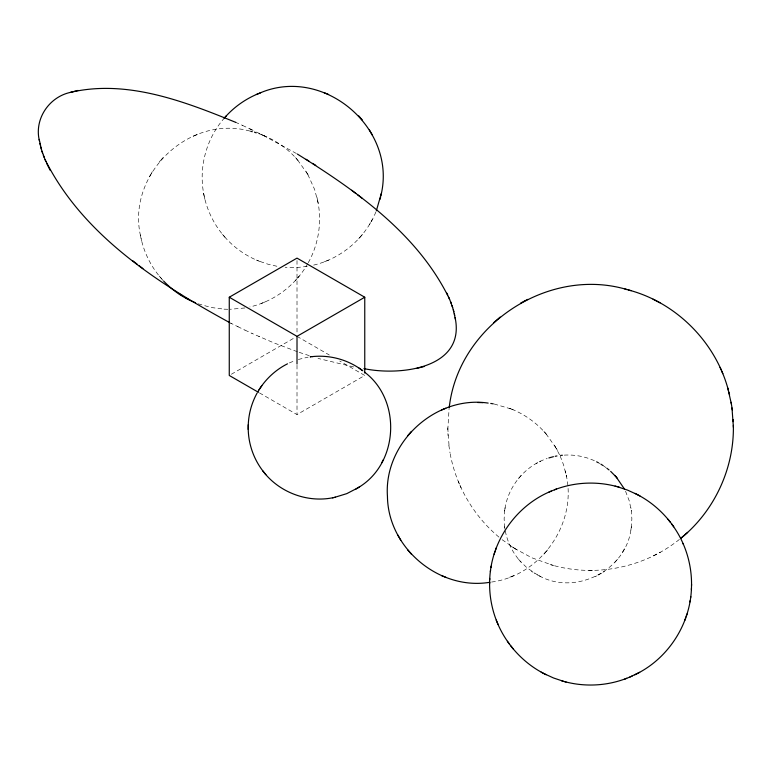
<?xml version="1.0" encoding="UTF-8"?>
<svg xmlns="http://www.w3.org/2000/svg" width="772" height="772" viewBox="0 0 772 772"><rect width="100%" height="100%" fill="white"/><g stroke="black" fill="none" stroke-linecap="round" stroke-linejoin="round"><path stroke-width="0.58" stroke-dasharray="3.86 2.9" d="M447.808 429.859L449.092 408.359M504.734 510.167L504.126 518.871L504.734 527.585M631.255 527.585L631.872 518.871L631.255 510.167M504.984 508.536C508.487 485.791 525.336 465.815 547.165 458.491M539.348 575.912C575.613 595.907 625.86 570.373 631.004 529.206M504.608 511.064L505.12 507.648M630.869 530.103L631.39 526.687M375.896 211.904C365.127 238.403 340.973 258.881 313.085 265.23M249.858 131.066C188.156 114.208 125.624 175.418 140.88 237.4M149.401 176.798L150.685 174.549M151.119 173.787L152.383 171.587M307.835 263.464C295.724 285.235 274.118 301.36 249.858 306.947M308.269 262.712C318.72 244.048 322.117 221.535 317.649 200.614M369.373 224.7L370.637 222.51M371.071 221.738L372.355 219.499M622.357 552.405L623.245 550.851M623.554 550.311L624.461 548.718M491.59 582.04C541.056 575.651 577.678 523.02 566.05 474.404M224.594 117.769C206.037 138.613 198.192 168.402 204.107 195.673M159.225 161.966L160.933 160.007M161.367 159.495L163.027 157.594M295.502 280.419L297.162 278.518M297.596 278.007L299.304 276.048M358.729 238.702L360.389 236.801M360.823 236.29L362.531 234.331M518.475 478.543L519.681 477.154M519.99 476.787L521.158 475.446M543.903 554.219L545.563 552.318M545.997 551.806L547.705 549.838M614.83 562.306L616.008 560.954M616.317 560.597L617.523 559.208M679.408 539.416C644.852 567.227 596.891 577.292 554.084 565.635M601.465 573.22L598.329 575.024M602.913 572.293L604.582 571.232M231.349 374.256L294.923 337.547M259.488 392.909L297.008 414.574L364.76 375.462L339.738 361.016M536.058 463.557L537.669 462.717M539.348 461.839L540.786 461.087M595.212 576.655L596.65 575.912M653.421 555.85L660.407 552.192M289.365 362.937L294.865 360.62M193.125 136.229L195.123 135.418M195.557 135.235L197.429 134.482M324.327 261.805L326.199 261.052M326.633 260.868L328.631 260.067M261.1 303.531L262.962 302.778M263.397 302.595L265.394 301.784M509.501 577.321L511.373 576.568M511.807 576.385L513.805 575.574M298.301 359.472L308.134 357.137M307.266 266.388L297.77 267.44L285.129 267.266M244.878 307.97L230.249 309.273M588.718 570.383L592.896 570.383M564.264 455.123C574.87 454.486 585.591 456.57 595.212 461.087M198.221 303.821L211.132 307.497L224.343 309.167M223.986 309.167L229.265 309.311M353.701 366.951L317.977 358.401M276.878 266.253L267.99 264.207L258.794 261.052M494.119 403.988L511.373 409.035M514.287 548.274L531.773 557.76L552.53 565.21M550.06 564.544L556.313 566.233M309.254 355.651L298.397 352.09M297.336 351.714L273.742 342.826L251.904 333.359M258.726 133.614L262.962 135.235M263.397 135.418C276.328 140.639 288.004 148.977 297.162 159.495M224.594 236.801C233.752 247.32 245.428 255.657 258.359 260.868M511.807 409.218C524.738 414.429 536.405 422.767 545.563 433.285M261.1 134.482L265.394 136.229M256.362 260.067L260.656 261.805M509.501 408.282L513.805 410.019M235.277 122.15L242.755 125.518M258.774 336.447L259.373 336.727M242.514 125.402L254.924 131.279M244.898 330.088L252.145 333.475M249.636 128.721L254.548 131.095M237.66 326.595L245.023 330.146M263.358 135.467L296.4 153.503M231.291 323.4L230.442 322.995L238.143 326.826M256.507 132.041L264.207 135.882M598.329 462.717L599.931 463.557M540.786 576.655L534.533 573.22M537.669 575.024L526.948 567.796L519.99 560.954M297.008 336.351L329.316 355.004M502.109 539.686L517.626 550.388M510.63 545.958L514.133 548.168M602.913 465.458L606.165 467.707M531.416 571.232L533.085 572.293M498.973 537.138C473.043 515.455 455.065 484.362 449.709 450.945M545.997 433.796L555.811 447.577M297.596 160.007L307.401 173.787M505.293 530.991C507.407 541.886 512.386 552.231 519.681 560.597M203.576 193.164C206.423 209.029 213.564 224.131 224.16 236.29M140.34 234.881C143.196 250.755 150.337 265.858 160.933 278.007M161.367 278.518L163.027 280.419M543.903 431.384L547.705 435.755M295.502 157.594L299.304 161.966M518.475 559.208L521.158 562.306M222.452 234.331L226.254 238.702M159.225 276.048L162.332 279.618M554.547 445.386L559.797 455.248M556.245 448.339L557.529 450.587M307.835 174.549L314.648 189.526L318.18 203.132M306.146 171.587L309.118 176.798M625.542 491.224L629.286 500.951L631.39 511.064M458.336 481.554L459.456 484.112M459.977 485.279L461.077 487.808M560.163 456.02L563.608 465.005L566.59 476.922M565.297 470.901L565.837 473.4M316.896 197.111L317.427 199.601M204.329 196.686L204.86 199.176M141.093 238.413L141.633 240.903M447.76 427.833L449.169 447.306M504.608 526.687L504.984 529.206M448.86 445.299L450.018 452.932M630.869 507.648L631.004 508.536M447.924 433.555L447.982 435.572M297.008 260.531L297.008 333.938M297.008 365.233L297.008 414.574"/><path stroke-width="1.16" d="M264.072 472.454C253.824 459.88 248.102 443.678 248.217 427.447M248.227 426.762C248.304 414.989 251.44 403.273 257.144 392.977M248.208 429.473L248.237 424.735M733.352 425.362C734.297 468.334 714.399 511.093 681.01 538.152L684.011 535.546M509.674 644.331C496.299 626.748 489.236 604.544 489.622 582.474M489.709 579.859C490.847 541.674 515.879 505.477 551.295 491.098M637.209 673.589C668.822 657.551 690.322 623.689 691.451 588.264M691.529 585.649C691.924 563.589 684.861 541.375 671.476 523.792M489.583 583.902L489.747 578.431M691.413 589.692L691.567 584.221M380.876 195.673C397.696 128.007 322.657 64.751 258.794 93.518M449.265 407.23C458.539 325.34 548.043 266.031 627.076 289.587M490.365 571.56L490.587 570.141M490.973 567.565L491.185 566.156M689.965 601.967L690.187 600.558M690.573 597.991L690.786 596.573M376.34 210.824L381.416 193.164M380.123 199.176L380.664 196.686M494.099 554.209L495.055 551.488M495.402 550.436L496.338 547.753M684.812 620.37L685.748 617.687M686.105 616.635L687.051 613.914M357.87 487.856C398.719 464.194 402.048 400.031 364.326 371.959M381.773 462.717L382.478 461.395M382.719 460.942L383.433 459.601M257.906 391.636C264.883 379.814 275.199 369.971 287.493 363.824M258.987 389.899L261.824 385.682M488.165 403.09C435.176 395.148 383.597 443.051 387.447 496.415C388.007 547.831 439.065 590.802 489.882 582.281M224.16 118.28C233.906 106.874 246.625 98.063 260.656 92.765M224.594 117.769L226.254 115.868M407.626 435.755L409.334 433.796M409.768 433.285L411.428 431.384M493.491 322.86L496.608 320.148M497.149 319.676L500.14 317.07M684.542 535.064L687.659 532.362M334.392 497.438L346.821 493.617L357.6 488.02M355.931 489.081L359.627 486.746M258.446 392.311L229.265 375.462L229.265 297.23L297.008 258.118L364.76 297.23L364.76 373.05M229.265 297.23L297.008 336.341L364.76 297.23M524.41 301.099L527.739 299.372M520.743 303.029L524.256 301.205M629.856 677.025L639.679 672.306M634.738 674.882L637.074 673.657M554.45 489.824C574.136 482.153 596.312 481.004 616.703 486.543M564.457 681.579C584.848 687.119 607.024 685.97 626.71 678.298M256.362 94.512L258.359 93.701M441.536 410.019L443.533 409.218M443.968 409.035L445.83 408.282M548.998 492.034L556.448 489.014M624.712 679.109L632.162 676.098M235.885 122.42C184.344 101.373 126.753 79.14 70.397 92.389C48.713 97.089 33.843 119.612 39.536 141.276M363.911 368.611C399.529 376.109 465.844 368.813 455.113 317.591M548.892 457.931L553.437 456.686M70.397 92.389L74.209 91.414M74.382 91.366L78.097 90.421M416.552 368.456L420.277 367.511M420.45 367.453L424.253 366.488M262.769 470.862C278.731 492.237 307.324 503.141 333.436 497.631M332.471 497.834L335.502 497.207M555.174 456.3L556.95 455.962M312.284 356.606C329.239 354.792 346.811 359.366 360.698 369.257M310.884 356.76L310.199 356.847L312.814 356.539M560.568 455.441L562.412 455.258M482.944 402.646L477.665 402.502M490.741 403.428L493.289 403.833M250.659 131.269L252.27 131.684M628.63 290.011C676.687 302.749 716.136 342.72 728.527 390.815M624.847 288.989L631.1 290.677M617.774 486.852L627.607 490.133L637.363 494.611M543.787 673.512L553.543 677.99L563.386 681.28M615.101 486.119L619.54 487.325M561.62 680.798L566.05 682.014M254.606 132.33L256.275 132.813M324.327 92.765L326.199 93.518M326.633 93.701L328.631 94.512M441.536 575.574L443.533 576.385M443.968 576.568L445.83 577.321M195.557 302.778C183.495 297.982 172.542 290.465 163.635 281.037M229.419 322.464C157.749 283.276 82.546 234.939 45.066 159.572M653.035 299.179L656.335 300.897M656.528 300.993L660.021 302.817M637.479 494.678C651.983 502.167 664.431 513.448 673.763 526.813M507.397 641.31C516.729 654.675 529.167 665.956 543.681 673.445M596.65 461.839L598.29 462.698M635.018 493.385L639.959 495.971M541.201 672.151L546.142 674.738M297.384 154.072C356.732 191.022 418.492 234.591 449.584 299.295M306.05 159.283L308.858 161.049M312.621 163.394L315.748 165.353M178.911 293.524L182.038 295.473M185.801 297.828L188.609 299.584M600.925 464.194L602.913 465.458M361.045 369.518L362.743 370.714L359.086 368.119M351.733 190.25L355.805 193.405M357.639 194.795L361.952 198.124M132.707 260.743L137.02 264.072M138.854 265.471L142.926 268.617M606.888 468.266L609.05 469.955M610.652 471.354L616.008 476.787M358.729 115.868L360.389 117.769M360.823 118.28L362.531 120.249M616.317 477.154L624.461 489.023M407.626 549.838L409.334 551.806M409.768 552.318L411.428 554.219M614.83 475.446L617.523 478.543M264.613 473.111L265.867 474.655M668.06 519.305L670.241 522.2M510.919 645.932L513.1 648.818M369.373 129.87L370.637 132.07M371.071 132.832L372.355 135.071M397.812 535.006L399.095 537.254M399.529 538.016L400.784 540.217M446.708 292.974L447.789 295.126M46.87 163.741L50.132 170.284M720.083 367.414L721.183 369.942M721.704 371.11L722.814 373.667M683.066 543.575L683.413 544.395M496.232 620.08L498.094 624.548M450.472 301.505L452.643 307.584M42.016 151.283L44.187 157.363M448.754 297.239L451.321 303.589M43.338 155.288L45.905 161.637M453.289 309.736L455.47 319.473M39.189 139.394L41.37 149.141M452.045 305.615L453.888 311.724M40.771 147.153L42.614 153.261M727.813 388.094L731.441 404.277M728.836 391.993L729.559 394.743M454.37 313.654L454.718 315.526M39.941 143.341L40.289 145.223M731.991 407.915L733.4 427.389M731.132 402.289L732.3 409.922M733.178 419.65L733.226 421.666M297.008 336.341L297.008 364.027"/></g></svg>
